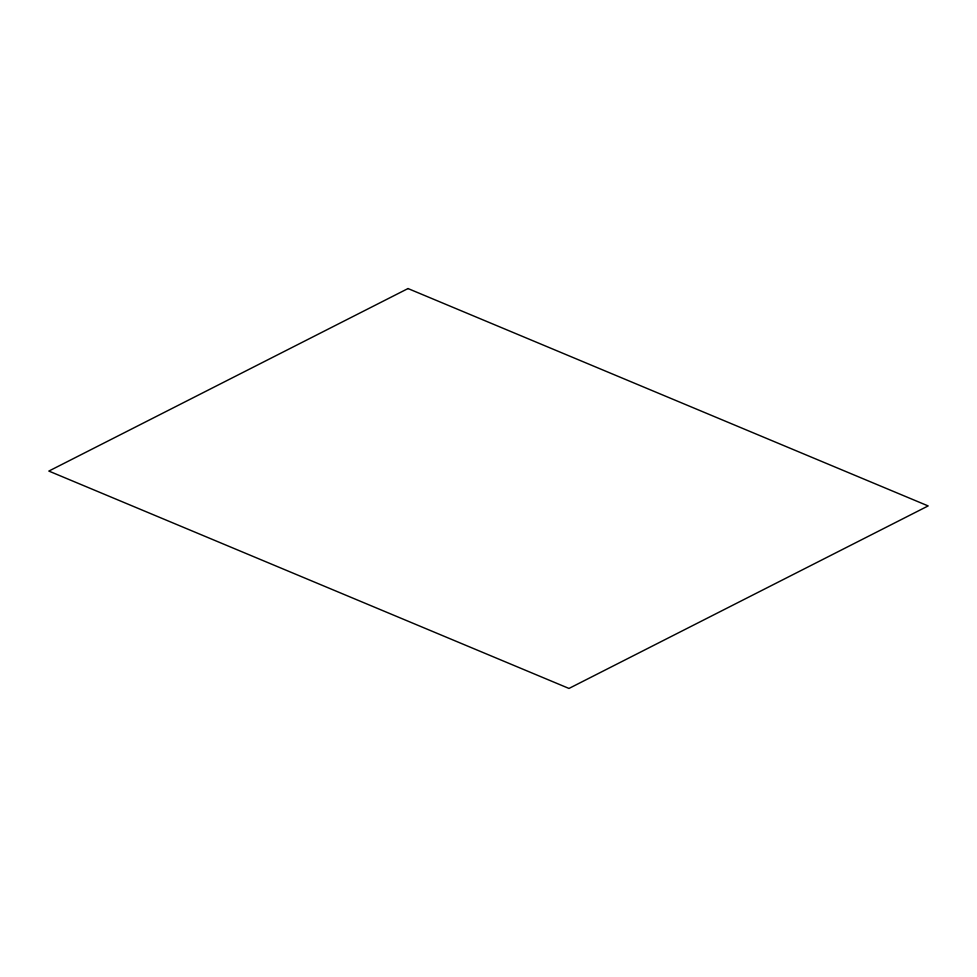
<?xml version="1.0" encoding="UTF-8"?>
<svg xmlns="http://www.w3.org/2000/svg" width="977" height="977" viewBox="0 0 977 977"><rect width="100%" height="100%" fill="white"/><g stroke="black" fill="none" stroke-linecap="round" stroke-linejoin="round"><path stroke-width="1.47" d="M408.02 288.557L48.85 471.073L568.98 688.443L928.15 505.927L408.02 288.557"/></g></svg>
